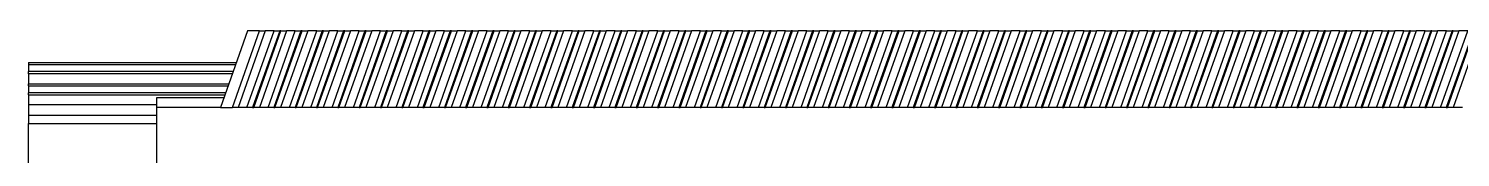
# Model space of a CAD drawing. Header units: millimetres. Extents: x 0 to 597, y 0 to 420.
# Drawn here: x 330.41 to 360.26, y 335.05 to 337.65 of the extents above; entities that cross this region are included whole.
import ezdxf

# ---------------------------------------------------------------- set-up
doc = ezdxf.new("R2010")
doc.units = ezdxf.units.MM

msp = doc.modelspace()

# ---------------------------------------------------------------- linework, layer by layer
at = {"color": 7, "linetype": 'Continuous', "lineweight": 25}
for p, q in [((334.974, 337.655), (334.407, 336.055)), ((334.655, 336.055), (335.222, 337.655)), ((335.34, 337.655), (334.773, 336.055)), ((334.957, 336.055), (335.524, 337.655)), ((335.222, 337.655), (334.974, 337.655)), ((335.642, 337.655), (335.075, 336.055)), ((335.1, 336.055), (335.666, 337.655)), ((335.784, 337.655), (335.218, 336.055)), ((335.222, 337.655), (335.34, 337.655)), ((335.524, 337.655), (335.34, 337.655)), ((335.401, 336.055), (335.968, 337.655)), ((336.086, 337.655), (335.519, 336.055)), ((335.524, 337.655), (335.642, 337.655)), ((335.544, 336.055), (336.111, 337.655)), ((335.666, 337.655), (335.642, 337.655)), ((336.229, 337.655), (335.662, 336.055)), ((335.666, 337.655), (335.784, 337.655)), ((335.968, 337.655), (335.784, 337.655)), ((335.846, 336.055), (336.413, 337.655)), ((336.53, 337.655), (335.964, 336.055)), ((335.968, 337.655), (336.086, 337.655)), ((335.989, 336.055), (336.555, 337.655)), ((336.111, 337.655), (336.086, 337.655)), ((336.673, 337.655), (336.106, 336.055)), ((336.111, 337.655), (336.229, 337.655)), ((336.413, 337.655), (336.229, 337.655)), ((336.29, 336.055), (336.857, 337.655)), ((336.975, 337.655), (336.408, 336.055)), ((336.413, 337.655), (336.53, 337.655)), ((336.433, 336.055), (337, 337.655)), ((336.555, 337.655), (336.53, 337.655)), ((337.118, 337.655), (336.551, 336.055)), ((336.555, 337.655), (336.673, 337.655)), ((336.857, 337.655), (336.673, 337.655)), ((336.735, 336.055), (337.301, 337.655)), ((337.419, 337.655), (336.853, 336.055)), ((336.857, 337.655), (336.975, 337.655)), ((336.877, 336.055), (337.444, 337.655)), ((337, 337.655), (336.975, 337.655)), ((337.562, 337.655), (336.995, 336.055)), ((337, 337.655), (337.118, 337.655)), ((337.301, 337.655), (337.118, 337.655)), ((337.179, 336.055), (337.746, 337.655)), ((337.864, 337.655), (337.297, 336.055)), ((337.301, 337.655), (337.419, 337.655)), ((337.322, 336.055), (337.889, 337.655)), ((337.444, 337.655), (337.419, 337.655)), ((338.006, 337.655), (337.44, 336.055)), ((337.444, 337.655), (337.562, 337.655)), ((337.746, 337.655), (337.562, 337.655)), ((337.624, 336.055), (338.19, 337.655)), ((338.308, 337.655), (337.741, 336.055)), ((337.746, 337.655), (337.864, 337.655)), ((337.766, 336.055), (338.333, 337.655)), ((337.889, 337.655), (337.864, 337.655)), ((338.451, 337.655), (337.884, 336.055)), ((337.889, 337.655), (338.006, 337.655)), ((338.19, 337.655), (338.006, 337.655)), ((338.068, 336.055), (338.635, 337.655)), ((338.753, 337.655), (338.186, 336.055)), ((338.19, 337.655), (338.308, 337.655)), ((338.211, 336.055), (338.777, 337.655)), ((338.333, 337.655), (338.308, 337.655)), ((338.895, 337.655), (338.329, 336.055)), ((338.333, 337.655), (338.451, 337.655)), ((338.635, 337.655), (338.451, 337.655)), ((338.513, 336.055), (339.079, 337.655)), ((339.197, 337.655), (338.63, 336.055)), ((338.635, 337.655), (338.753, 337.655)), ((338.655, 336.055), (339.222, 337.655)), ((338.777, 337.655), (338.753, 337.655)), ((339.34, 337.655), (338.773, 336.055)), ((338.777, 337.655), (338.895, 337.655)), ((339.079, 337.655), (338.895, 337.655)), ((338.957, 336.055), (339.524, 337.655)), ((339.642, 337.655), (339.075, 336.055)), ((339.079, 337.655), (339.197, 337.655)), ((339.1, 336.055), (339.666, 337.655)), ((339.222, 337.655), (339.197, 337.655)), ((339.784, 337.655), (339.218, 336.055)), ((339.222, 337.655), (339.34, 337.655)), ((339.524, 337.655), (339.34, 337.655)), ((339.401, 336.055), (339.968, 337.655)), ((340.086, 337.655), (339.519, 336.055)), ((339.524, 337.655), (339.642, 337.655)), ((339.544, 336.055), (340.111, 337.655)), ((339.666, 337.655), (339.642, 337.655)), ((340.229, 337.655), (339.662, 336.055)), ((339.666, 337.655), (339.784, 337.655)), ((339.968, 337.655), (339.784, 337.655)), ((339.846, 336.055), (340.413, 337.655)), ((340.53, 337.655), (339.964, 336.055)), ((339.968, 337.655), (340.086, 337.655)), ((339.989, 336.055), (340.555, 337.655)), ((340.111, 337.655), (340.086, 337.655)), ((340.673, 337.655), (340.106, 336.055)), ((340.111, 337.655), (340.229, 337.655)), ((340.413, 337.655), (340.229, 337.655)), ((340.29, 336.055), (340.857, 337.655)), ((340.975, 337.655), (340.408, 336.055)), ((340.413, 337.655), (340.53, 337.655)), ((340.433, 336.055), (341, 337.655)), ((340.555, 337.655), (340.53, 337.655)), ((341.118, 337.655), (340.551, 336.055)), ((340.555, 337.655), (340.673, 337.655)), ((340.857, 337.655), (340.673, 337.655)), ((340.735, 336.055), (341.301, 337.655)), ((341.419, 337.655), (340.853, 336.055)), ((340.857, 337.655), (340.975, 337.655)), ((340.877, 336.055), (341.444, 337.655)), ((341, 337.655), (340.975, 337.655)), ((341.562, 337.655), (340.995, 336.055)), ((341, 337.655), (341.118, 337.655)), ((341.301, 337.655), (341.118, 337.655)), ((341.179, 336.055), (341.746, 337.655)), ((341.864, 337.655), (341.297, 336.055)), ((341.301, 337.655), (341.419, 337.655)), ((341.322, 336.055), (341.889, 337.655)), ((341.444, 337.655), (341.419, 337.655)), ((342.006, 337.655), (341.44, 336.055)), ((341.444, 337.655), (341.562, 337.655)), ((341.746, 337.655), (341.562, 337.655)), ((341.624, 336.055), (342.19, 337.655)), ((342.308, 337.655), (341.741, 336.055)), ((341.746, 337.655), (341.864, 337.655)), ((341.766, 336.055), (342.333, 337.655)), ((341.889, 337.655), (341.864, 337.655)), ((342.451, 337.655), (341.884, 336.055)), ((341.889, 337.655), (342.006, 337.655)), ((342.19, 337.655), (342.006, 337.655)), ((342.068, 336.055), (342.635, 337.655)), ((342.753, 337.655), (342.186, 336.055)), ((342.19, 337.655), (342.308, 337.655)), ((342.211, 336.055), (342.777, 337.655)), ((342.333, 337.655), (342.308, 337.655)), ((342.895, 337.655), (342.329, 336.055)), ((342.333, 337.655), (342.451, 337.655)), ((342.635, 337.655), (342.451, 337.655)), ((342.512, 336.055), (343.079, 337.655)), ((343.197, 337.655), (342.63, 336.055)), ((342.635, 337.655), (342.753, 337.655)), ((342.655, 336.055), (343.222, 337.655)), ((342.777, 337.655), (342.753, 337.655)), ((343.34, 337.655), (342.773, 336.055)), ((342.777, 337.655), (342.895, 337.655)), ((343.079, 337.655), (342.895, 337.655)), ((342.957, 336.055), (343.524, 337.655)), ((343.642, 337.655), (343.075, 336.055)), ((343.079, 337.655), (343.197, 337.655)), ((343.1, 336.055), (343.666, 337.655)), ((343.222, 337.655), (343.197, 337.655)), ((343.784, 337.655), (343.218, 336.055)), ((343.222, 337.655), (343.34, 337.655)), ((343.524, 337.655), (343.34, 337.655)), ((343.401, 336.055), (343.968, 337.655)), ((344.086, 337.655), (343.519, 336.055)), ((343.524, 337.655), (343.642, 337.655)), ((343.544, 336.055), (344.111, 337.655)), ((343.666, 337.655), (343.642, 337.655)), ((344.229, 337.655), (343.662, 336.055)), ((343.666, 337.655), (343.784, 337.655)), ((343.968, 337.655), (343.784, 337.655)), ((343.846, 336.055), (344.413, 337.655)), ((344.53, 337.655), (343.964, 336.055)), ((343.968, 337.655), (344.086, 337.655)), ((343.989, 336.055), (344.555, 337.655)), ((344.111, 337.655), (344.086, 337.655)), ((344.673, 337.655), (344.106, 336.055)), ((344.111, 337.655), (344.229, 337.655)), ((344.413, 337.655), (344.229, 337.655)), ((344.29, 336.055), (344.857, 337.655)), ((344.975, 337.655), (344.408, 336.055)), ((344.413, 337.655), (344.53, 337.655)), ((344.433, 336.055), (345, 337.655)), ((344.555, 337.655), (344.53, 337.655)), ((345.118, 337.655), (344.551, 336.055)), ((344.555, 337.655), (344.673, 337.655)), ((344.857, 337.655), (344.673, 337.655)), ((344.735, 336.055), (345.301, 337.655)), ((345.419, 337.655), (344.853, 336.055)), ((344.857, 337.655), (344.975, 337.655)), ((344.877, 336.055), (345.444, 337.655)), ((345, 337.655), (344.975, 337.655)), ((345.562, 337.655), (344.995, 336.055)), ((345, 337.655), (345.118, 337.655)), ((345.301, 337.655), (345.118, 337.655)), ((345.179, 336.055), (345.746, 337.655)), ((345.864, 337.655), (345.297, 336.055)), ((345.301, 337.655), (345.419, 337.655)), ((345.322, 336.055), (345.889, 337.655)), ((345.444, 337.655), (345.419, 337.655)), ((346.006, 337.655), (345.44, 336.055)), ((345.444, 337.655), (345.562, 337.655)), ((345.746, 337.655), (345.562, 337.655)), ((345.624, 336.055), (346.19, 337.655)), ((346.308, 337.655), (345.741, 336.055)), ((345.746, 337.655), (345.864, 337.655)), ((345.766, 336.055), (346.333, 337.655)), ((345.889, 337.655), (345.864, 337.655)), ((346.451, 337.655), (345.884, 336.055)), ((345.889, 337.655), (346.006, 337.655)), ((346.19, 337.655), (346.006, 337.655)), ((346.068, 336.055), (346.635, 337.655)), ((346.753, 337.655), (346.186, 336.055)), ((346.19, 337.655), (346.308, 337.655)), ((346.211, 336.055), (346.777, 337.655)), ((346.333, 337.655), (346.308, 337.655)), ((346.895, 337.655), (346.329, 336.055)), ((346.333, 337.655), (346.451, 337.655)), ((346.635, 337.655), (346.451, 337.655)), ((346.512, 336.055), (347.079, 337.655)), ((347.197, 337.655), (346.63, 336.055)), ((346.635, 337.655), (346.753, 337.655)), ((346.655, 336.055), (347.222, 337.655)), ((346.777, 337.655), (346.753, 337.655)), ((347.34, 337.655), (346.773, 336.055)), ((346.777, 337.655), (346.895, 337.655)), ((347.079, 337.655), (346.895, 337.655)), ((346.957, 336.055), (347.524, 337.655)), ((347.641, 337.655), (347.075, 336.055)), ((347.079, 337.655), (347.197, 337.655)), ((347.1, 336.055), (347.666, 337.655)), ((347.222, 337.655), (347.197, 337.655)), ((347.784, 337.655), (347.218, 336.055)), ((347.222, 337.655), (347.34, 337.655)), ((347.524, 337.655), (347.34, 337.655)), ((347.401, 336.055), (347.968, 337.655)), ((348.086, 337.655), (347.519, 336.055)), ((347.524, 337.655), (347.641, 337.655)), ((347.544, 336.055), (348.111, 337.655)), ((347.666, 337.655), (347.641, 337.655)), ((348.229, 337.655), (347.662, 336.055)), ((347.666, 337.655), (347.784, 337.655)), ((347.968, 337.655), (347.784, 337.655)), ((347.846, 336.055), (348.413, 337.655)), ((348.53, 337.655), (347.964, 336.055)), ((347.968, 337.655), (348.086, 337.655)), ((347.989, 336.055), (348.555, 337.655)), ((348.111, 337.655), (348.086, 337.655)), ((348.673, 337.655), (348.106, 336.055)), ((348.111, 337.655), (348.229, 337.655)), ((348.413, 337.655), (348.229, 337.655)), ((348.29, 336.055), (348.857, 337.655)), ((348.975, 337.655), (348.408, 336.055)), ((348.413, 337.655), (348.53, 337.655)), ((348.433, 336.055), (349, 337.655)), ((348.555, 337.655), (348.53, 337.655)), ((349.118, 337.655), (348.551, 336.055)), ((348.555, 337.655), (348.673, 337.655)), ((348.857, 337.655), (348.673, 337.655)), ((348.735, 336.055), (349.301, 337.655)), ((349.419, 337.655), (348.853, 336.055)), ((348.857, 337.655), (348.975, 337.655)), ((348.877, 336.055), (349.444, 337.655)), ((349, 337.655), (348.975, 337.655)), ((349.562, 337.655), (348.995, 336.055)), ((349, 337.655), (349.118, 337.655)), ((349.301, 337.655), (349.118, 337.655)), ((349.179, 336.055), (349.746, 337.655)), ((349.864, 337.655), (349.297, 336.055)), ((349.301, 337.655), (349.419, 337.655)), ((349.322, 336.055), (349.889, 337.655)), ((349.444, 337.655), (349.419, 337.655)), ((350.006, 337.655), (349.44, 336.055)), ((349.444, 337.655), (349.562, 337.655)), ((349.746, 337.655), (349.562, 337.655)), ((349.624, 336.055), (350.19, 337.655)), ((350.308, 337.655), (349.741, 336.055)), ((349.746, 337.655), (349.864, 337.655)), ((349.766, 336.055), (350.333, 337.655)), ((349.889, 337.655), (349.864, 337.655)), ((350.451, 337.655), (349.884, 336.055)), ((349.889, 337.655), (350.006, 337.655)), ((350.19, 337.655), (350.006, 337.655)), ((350.068, 336.055), (350.635, 337.655)), ((350.753, 337.655), (350.186, 336.055)), ((350.19, 337.655), (350.308, 337.655)), ((350.211, 336.055), (350.777, 337.655)), ((350.333, 337.655), (350.308, 337.655)), ((350.895, 337.655), (350.329, 336.055)), ((350.333, 337.655), (350.451, 337.655)), ((350.635, 337.655), (350.451, 337.655)), ((350.512, 336.055), (351.079, 337.655)), ((351.197, 337.655), (350.63, 336.055)), ((350.635, 337.655), (350.753, 337.655)), ((350.655, 336.055), (351.222, 337.655)), ((350.777, 337.655), (350.753, 337.655)), ((351.34, 337.655), (350.773, 336.055)), ((350.777, 337.655), (350.895, 337.655)), ((351.079, 337.655), (350.895, 337.655)), ((350.957, 336.055), (351.524, 337.655)), ((351.641, 337.655), (351.075, 336.055)), ((351.079, 337.655), (351.197, 337.655)), ((351.1, 336.055), (351.666, 337.655)), ((351.222, 337.655), (351.197, 337.655)), ((351.784, 337.655), (351.217, 336.055)), ((351.222, 337.655), (351.34, 337.655)), ((351.524, 337.655), (351.34, 337.655)), ((351.401, 336.055), (351.968, 337.655)), ((352.086, 337.655), (351.519, 336.055)), ((351.524, 337.655), (351.641, 337.655)), ((351.544, 336.055), (352.111, 337.655)), ((351.666, 337.655), (351.641, 337.655)), ((352.229, 337.655), (351.662, 336.055)), ((351.666, 337.655), (351.784, 337.655)), ((351.968, 337.655), (351.784, 337.655)), ((351.846, 336.055), (352.413, 337.655)), ((352.53, 337.655), (351.964, 336.055)), ((351.968, 337.655), (352.086, 337.655)), ((351.989, 336.055), (352.555, 337.655)), ((352.111, 337.655), (352.086, 337.655)), ((352.673, 337.655), (352.106, 336.055)), ((352.111, 337.655), (352.229, 337.655)), ((352.413, 337.655), (352.229, 337.655)), ((352.29, 336.055), (352.857, 337.655)), ((352.975, 337.655), (352.408, 336.055)), ((352.413, 337.655), (352.53, 337.655)), ((352.433, 336.055), (353, 337.655)), ((352.555, 337.655), (352.53, 337.655)), ((353.118, 337.655), (352.551, 336.055)), ((352.555, 337.655), (352.673, 337.655)), ((352.857, 337.655), (352.673, 337.655)), ((352.735, 336.055), (353.301, 337.655)), ((353.419, 337.655), (352.853, 336.055)), ((352.857, 337.655), (352.975, 337.655)), ((352.877, 336.055), (353.444, 337.655)), ((353, 337.655), (352.975, 337.655)), ((353.562, 337.655), (352.995, 336.055)), ((353, 337.655), (353.118, 337.655)), ((353.301, 337.655), (353.118, 337.655)), ((353.179, 336.055), (353.746, 337.655)), ((353.864, 337.655), (353.297, 336.055)), ((353.301, 337.655), (353.419, 337.655)), ((353.322, 336.055), (353.889, 337.655)), ((353.444, 337.655), (353.419, 337.655)), ((354.006, 337.655), (353.44, 336.055)), ((353.444, 337.655), (353.562, 337.655)), ((353.746, 337.655), (353.562, 337.655)), ((353.624, 336.055), (354.19, 337.655)), ((354.308, 337.655), (353.741, 336.055)), ((353.746, 337.655), (353.864, 337.655)), ((353.766, 336.055), (354.333, 337.655)), ((353.889, 337.655), (353.864, 337.655)), ((354.451, 337.655), (353.884, 336.055)), ((353.889, 337.655), (354.006, 337.655)), ((354.19, 337.655), (354.006, 337.655)), ((354.068, 336.055), (354.635, 337.655)), ((354.753, 337.655), (354.186, 336.055)), ((354.19, 337.655), (354.308, 337.655)), ((354.211, 336.055), (354.777, 337.655)), ((354.333, 337.655), (354.308, 337.655)), ((354.895, 337.655), (354.329, 336.055)), ((354.333, 337.655), (354.451, 337.655)), ((354.635, 337.655), (354.451, 337.655)), ((354.512, 336.055), (355.079, 337.655)), ((355.197, 337.655), (354.63, 336.055)), ((354.635, 337.655), (354.753, 337.655)), ((354.655, 336.055), (355.222, 337.655)), ((354.777, 337.655), (354.753, 337.655)), ((355.34, 337.655), (354.773, 336.055)), ((354.777, 337.655), (354.895, 337.655)), ((355.079, 337.655), (354.895, 337.655)), ((354.957, 336.055), (355.524, 337.655)), ((355.641, 337.655), (355.075, 336.055)), ((355.079, 337.655), (355.197, 337.655)), ((355.1, 336.055), (355.666, 337.655)), ((355.222, 337.655), (355.197, 337.655)), ((355.784, 337.655), (355.217, 336.055)), ((355.222, 337.655), (355.34, 337.655)), ((355.524, 337.655), (355.34, 337.655)), ((355.401, 336.055), (355.968, 337.655)), ((356.086, 337.655), (355.519, 336.055)), ((355.524, 337.655), (355.641, 337.655)), ((355.544, 336.055), (356.111, 337.655)), ((355.666, 337.655), (355.641, 337.655)), ((356.229, 337.655), (355.662, 336.055)), ((355.666, 337.655), (355.784, 337.655)), ((355.968, 337.655), (355.784, 337.655)), ((355.846, 336.055), (356.413, 337.655)), ((356.53, 337.655), (355.964, 336.055)), ((355.968, 337.655), (356.086, 337.655)), ((355.989, 336.055), (356.555, 337.655)), ((356.111, 337.655), (356.086, 337.655)), ((356.673, 337.655), (356.106, 336.055)), ((356.111, 337.655), (356.229, 337.655)), ((356.413, 337.655), (356.229, 337.655)), ((356.29, 336.055), (356.857, 337.655)), ((356.975, 337.655), (356.408, 336.055)), ((356.413, 337.655), (356.53, 337.655)), ((356.433, 336.055), (357, 337.655)), ((356.555, 337.655), (356.53, 337.655)), ((357.118, 337.655), (356.551, 336.055)), ((356.555, 337.655), (356.673, 337.655)), ((356.857, 337.655), (356.673, 337.655)), ((356.735, 336.055), (357.301, 337.655)), ((357.419, 337.655), (356.853, 336.055)), ((356.857, 337.655), (356.975, 337.655)), ((356.877, 336.055), (357.444, 337.655)), ((357, 337.655), (356.975, 337.655)), ((357.562, 337.655), (356.995, 336.055)), ((357, 337.655), (357.118, 337.655)), ((357.301, 337.655), (357.118, 337.655)), ((357.179, 336.055), (357.746, 337.655)), ((357.864, 337.655), (357.297, 336.055)), ((357.301, 337.655), (357.419, 337.655)), ((357.322, 336.055), (357.889, 337.655)), ((357.444, 337.655), (357.419, 337.655)), ((358.006, 337.655), (357.44, 336.055)), ((357.444, 337.655), (357.562, 337.655)), ((357.746, 337.655), (357.562, 337.655)), ((357.624, 336.055), (358.19, 337.655)), ((358.308, 337.655), (357.741, 336.055)), ((357.746, 337.655), (357.864, 337.655)), ((357.766, 336.055), (358.333, 337.655)), ((357.889, 337.655), (357.864, 337.655)), ((358.451, 337.655), (357.884, 336.055)), ((357.889, 337.655), (358.006, 337.655)), ((358.19, 337.655), (358.006, 337.655)), ((358.068, 336.055), (358.635, 337.655)), ((358.753, 337.655), (358.186, 336.055)), ((358.19, 337.655), (358.308, 337.655)), ((358.211, 336.055), (358.777, 337.655)), ((358.333, 337.655), (358.308, 337.655)), ((358.895, 337.655), (358.329, 336.055)), ((358.333, 337.655), (358.451, 337.655)), ((358.635, 337.655), (358.451, 337.655)), ((358.512, 336.055), (359.079, 337.655)), ((359.197, 337.655), (358.63, 336.055)), ((358.635, 337.655), (358.753, 337.655)), ((358.655, 336.055), (359.222, 337.655)), ((358.777, 337.655), (358.753, 337.655)), ((359.34, 337.655), (358.773, 336.055)), ((358.777, 337.655), (358.895, 337.655)), ((359.079, 337.655), (358.895, 337.655)), ((358.957, 336.055), (359.524, 337.655)), ((359.641, 337.655), (359.075, 336.055)), ((359.079, 337.655), (359.197, 337.655)), ((359.1, 336.055), (359.666, 337.655)), ((359.222, 337.655), (359.197, 337.655)), ((359.784, 337.655), (359.217, 336.055)), ((359.222, 337.655), (359.34, 337.655)), ((359.524, 337.655), (359.34, 337.655)), ((359.401, 336.055), (359.968, 337.655)), ((360.086, 337.655), (359.519, 336.055)), ((359.524, 337.655), (359.641, 337.655)), ((359.544, 336.055), (360.111, 337.655)), ((359.666, 337.655), (359.641, 337.655)), ((360.229, 337.655), (359.662, 336.055)), ((359.666, 337.655), (359.784, 337.655)), ((359.968, 337.655), (359.784, 337.655)), ((359.846, 336.055), (360.413, 337.655)), ((360.53, 337.655), (359.964, 336.055)), ((359.968, 337.655), (360.086, 337.655)), ((359.989, 336.055), (360.555, 337.655)), ((360.111, 337.655), (360.086, 337.655)), ((360.673, 337.655), (360.106, 336.055)), ((360.111, 337.655), (360.229, 337.655)), ((360.413, 337.655), (360.229, 337.655)), ((330.407, 336.988), (334.738, 336.988)), ((330.407, 336.988), (330.407, 336.945)), ((334.723, 336.945), (330.407, 336.945)), ((330.407, 336.945), (330.407, 336.801)), ((330.407, 336.758), (330.407, 336.801)), ((334.672, 336.801), (330.407, 336.801)), ((334.657, 336.758), (330.407, 336.758)), ((330.407, 336.758), (330.407, 336.548)), ((330.407, 336.548), (334.582, 336.548)), ((330.407, 336.505), (330.407, 336.548)), ((330.407, 336.505), (334.567, 336.505)), ((330.407, 336.505), (330.407, 336.361)), ((334.516, 336.361), (330.407, 336.361)), ((330.407, 336.318), (330.407, 336.361)), ((330.407, 336.318), (334.501, 336.318)), ((330.407, 336.318), (330.407, 336.118)), ((334.478, 336.255), (333.074, 336.255)), ((333.074, 336.255), (333.074, 336.055)), ((330.407, 336.118), (330.407, 335.888)), ((330.407, 336.118), (333.074, 336.118)), ((333.074, 335.888), (330.407, 335.888)), ((330.407, 335.888), (330.407, 335.721)), ((334.407, 336.055), (333.074, 336.055)), ((333.074, 336.055), (333.074, 334.388)), ((334.407, 336.055), (334.655, 336.055)), ((334.76, 336.055), (334.655, 336.055)), ((334.97, 336.055), (334.76, 336.055)), ((335.075, 336.055), (334.97, 336.055)), ((335.075, 336.055), (335.1, 336.055)), ((335.204, 336.055), (335.1, 336.055)), ((335.414, 336.055), (335.204, 336.055)), ((335.519, 336.055), (335.414, 336.055)), ((335.519, 336.055), (335.544, 336.055)), ((335.649, 336.055), (335.544, 336.055)), ((335.859, 336.055), (335.649, 336.055)), ((335.964, 336.055), (335.859, 336.055)), ((335.964, 336.055), (335.989, 336.055)), ((336.093, 336.055), (335.989, 336.055)), ((336.303, 336.055), (336.093, 336.055)), ((336.408, 336.055), (336.303, 336.055)), ((336.408, 336.055), (336.433, 336.055)), ((336.538, 336.055), (336.433, 336.055)), ((336.748, 336.055), (336.538, 336.055)), ((336.853, 336.055), (336.748, 336.055)), ((336.853, 336.055), (336.877, 336.055)), ((336.982, 336.055), (336.877, 336.055)), ((337.192, 336.055), (336.982, 336.055)), ((337.297, 336.055), (337.192, 336.055)), ((337.297, 336.055), (337.322, 336.055)), ((337.427, 336.055), (337.322, 336.055)), ((337.637, 336.055), (337.427, 336.055)), ((337.741, 336.055), (337.637, 336.055)), ((337.741, 336.055), (337.766, 336.055)), ((337.871, 336.055), (337.766, 336.055)), ((338.081, 336.055), (337.871, 336.055)), ((338.186, 336.055), (338.081, 336.055)), ((338.186, 336.055), (338.211, 336.055)), ((338.316, 336.055), (338.211, 336.055)), ((338.526, 336.055), (338.316, 336.055)), ((338.63, 336.055), (338.526, 336.055)), ((338.63, 336.055), (338.655, 336.055)), ((338.76, 336.055), (338.655, 336.055)), ((338.97, 336.055), (338.76, 336.055)), ((339.075, 336.055), (338.97, 336.055)), ((339.075, 336.055), (339.1, 336.055)), ((339.204, 336.055), (339.1, 336.055)), ((339.414, 336.055), (339.204, 336.055)), ((339.519, 336.055), (339.414, 336.055)), ((339.519, 336.055), (339.544, 336.055)), ((339.649, 336.055), (339.544, 336.055)), ((339.859, 336.055), (339.649, 336.055)), ((339.964, 336.055), (339.859, 336.055)), ((339.964, 336.055), (339.989, 336.055)), ((340.093, 336.055), (339.989, 336.055)), ((340.303, 336.055), (340.093, 336.055)), ((340.408, 336.055), (340.303, 336.055)), ((340.408, 336.055), (340.433, 336.055)), ((340.538, 336.055), (340.433, 336.055)), ((340.748, 336.055), (340.538, 336.055)), ((340.853, 336.055), (340.748, 336.055)), ((340.853, 336.055), (340.877, 336.055)), ((340.982, 336.055), (340.877, 336.055)), ((341.192, 336.055), (340.982, 336.055)), ((341.297, 336.055), (341.192, 336.055)), ((341.297, 336.055), (341.322, 336.055)), ((341.427, 336.055), (341.322, 336.055)), ((341.637, 336.055), (341.427, 336.055)), ((341.741, 336.055), (341.637, 336.055)), ((341.741, 336.055), (341.766, 336.055)), ((341.871, 336.055), (341.766, 336.055)), ((342.081, 336.055), (341.871, 336.055)), ((342.186, 336.055), (342.081, 336.055)), ((342.186, 336.055), (342.211, 336.055)), ((342.316, 336.055), (342.211, 336.055)), ((342.526, 336.055), (342.316, 336.055)), ((342.63, 336.055), (342.526, 336.055)), ((342.63, 336.055), (342.655, 336.055)), ((342.76, 336.055), (342.655, 336.055)), ((342.97, 336.055), (342.76, 336.055)), ((343.075, 336.055), (342.97, 336.055)), ((343.075, 336.055), (343.1, 336.055)), ((343.204, 336.055), (343.1, 336.055)), ((343.414, 336.055), (343.204, 336.055)), ((343.519, 336.055), (343.414, 336.055)), ((343.519, 336.055), (343.544, 336.055)), ((343.649, 336.055), (343.544, 336.055)), ((343.859, 336.055), (343.649, 336.055)), ((343.964, 336.055), (343.859, 336.055)), ((343.964, 336.055), (343.989, 336.055)), ((344.093, 336.055), (343.989, 336.055)), ((344.303, 336.055), (344.093, 336.055)), ((344.408, 336.055), (344.303, 336.055)), ((344.408, 336.055), (344.433, 336.055)), ((344.538, 336.055), (344.433, 336.055)), ((344.748, 336.055), (344.538, 336.055)), ((344.853, 336.055), (344.748, 336.055)), ((344.853, 336.055), (344.877, 336.055)), ((344.982, 336.055), (344.877, 336.055)), ((345.192, 336.055), (344.982, 336.055)), ((345.297, 336.055), (345.192, 336.055)), ((345.297, 336.055), (345.322, 336.055)), ((345.427, 336.055), (345.322, 336.055)), ((345.637, 336.055), (345.427, 336.055)), ((345.741, 336.055), (345.637, 336.055)), ((345.741, 336.055), (345.766, 336.055)), ((345.871, 336.055), (345.766, 336.055)), ((346.081, 336.055), (345.871, 336.055)), ((346.186, 336.055), (346.081, 336.055)), ((346.186, 336.055), (346.211, 336.055)), ((346.316, 336.055), (346.211, 336.055)), ((346.526, 336.055), (346.316, 336.055)), ((346.63, 336.055), (346.526, 336.055)), ((346.63, 336.055), (346.655, 336.055)), ((346.76, 336.055), (346.655, 336.055)), ((346.97, 336.055), (346.76, 336.055)), ((347.075, 336.055), (346.97, 336.055)), ((347.075, 336.055), (347.1, 336.055)), ((347.204, 336.055), (347.1, 336.055)), ((347.414, 336.055), (347.204, 336.055)), ((347.519, 336.055), (347.414, 336.055)), ((347.519, 336.055), (347.544, 336.055)), ((347.649, 336.055), (347.544, 336.055)), ((347.859, 336.055), (347.649, 336.055)), ((347.964, 336.055), (347.859, 336.055)), ((347.964, 336.055), (347.989, 336.055)), ((348.093, 336.055), (347.989, 336.055)), ((348.303, 336.055), (348.093, 336.055)), ((348.408, 336.055), (348.303, 336.055)), ((348.408, 336.055), (348.433, 336.055)), ((348.538, 336.055), (348.433, 336.055)), ((348.748, 336.055), (348.538, 336.055)), ((348.853, 336.055), (348.748, 336.055)), ((348.853, 336.055), (348.877, 336.055)), ((348.982, 336.055), (348.877, 336.055)), ((349.192, 336.055), (348.982, 336.055)), ((349.297, 336.055), (349.192, 336.055)), ((349.297, 336.055), (349.322, 336.055)), ((349.427, 336.055), (349.322, 336.055)), ((349.637, 336.055), (349.427, 336.055)), ((349.741, 336.055), (349.637, 336.055)), ((349.741, 336.055), (349.766, 336.055)), ((349.871, 336.055), (349.766, 336.055)), ((350.081, 336.055), (349.871, 336.055)), ((350.186, 336.055), (350.081, 336.055)), ((350.186, 336.055), (350.211, 336.055)), ((350.316, 336.055), (350.211, 336.055)), ((350.526, 336.055), (350.316, 336.055)), ((350.63, 336.055), (350.526, 336.055)), ((350.63, 336.055), (350.655, 336.055)), ((350.76, 336.055), (350.655, 336.055)), ((350.97, 336.055), (350.76, 336.055)), ((351.075, 336.055), (350.97, 336.055)), ((351.075, 336.055), (351.1, 336.055)), ((351.204, 336.055), (351.1, 336.055)), ((351.414, 336.055), (351.204, 336.055)), ((351.519, 336.055), (351.414, 336.055)), ((351.519, 336.055), (351.544, 336.055)), ((351.649, 336.055), (351.544, 336.055)), ((351.859, 336.055), (351.649, 336.055)), ((351.964, 336.055), (351.859, 336.055)), ((351.964, 336.055), (351.989, 336.055)), ((352.093, 336.055), (351.989, 336.055)), ((352.303, 336.055), (352.093, 336.055)), ((352.408, 336.055), (352.303, 336.055)), ((352.408, 336.055), (352.433, 336.055)), ((352.538, 336.055), (352.433, 336.055)), ((352.748, 336.055), (352.538, 336.055)), ((352.853, 336.055), (352.748, 336.055)), ((352.853, 336.055), (352.877, 336.055)), ((352.982, 336.055), (352.877, 336.055)), ((353.192, 336.055), (352.982, 336.055)), ((353.297, 336.055), (353.192, 336.055)), ((353.297, 336.055), (353.322, 336.055)), ((353.427, 336.055), (353.322, 336.055)), ((353.637, 336.055), (353.427, 336.055)), ((353.741, 336.055), (353.637, 336.055)), ((353.741, 336.055), (353.766, 336.055)), ((353.871, 336.055), (353.766, 336.055)), ((354.081, 336.055), (353.871, 336.055)), ((354.186, 336.055), (354.081, 336.055)), ((354.186, 336.055), (354.211, 336.055)), ((354.316, 336.055), (354.211, 336.055)), ((354.526, 336.055), (354.316, 336.055)), ((354.63, 336.055), (354.526, 336.055)), ((354.63, 336.055), (354.655, 336.055)), ((354.76, 336.055), (354.655, 336.055)), ((354.97, 336.055), (354.76, 336.055)), ((355.075, 336.055), (354.97, 336.055)), ((355.075, 336.055), (355.1, 336.055)), ((355.204, 336.055), (355.1, 336.055)), ((355.414, 336.055), (355.204, 336.055)), ((355.519, 336.055), (355.414, 336.055)), ((355.519, 336.055), (355.544, 336.055)), ((355.649, 336.055), (355.544, 336.055)), ((355.859, 336.055), (355.649, 336.055)), ((355.964, 336.055), (355.859, 336.055)), ((355.964, 336.055), (355.989, 336.055)), ((356.093, 336.055), (355.989, 336.055)), ((356.303, 336.055), (356.093, 336.055)), ((356.408, 336.055), (356.303, 336.055)), ((356.408, 336.055), (356.433, 336.055)), ((356.538, 336.055), (356.433, 336.055)), ((356.748, 336.055), (356.538, 336.055)), ((356.853, 336.055), (356.748, 336.055)), ((356.853, 336.055), (356.877, 336.055)), ((356.982, 336.055), (356.877, 336.055)), ((357.192, 336.055), (356.982, 336.055)), ((357.297, 336.055), (357.192, 336.055)), ((357.297, 336.055), (357.322, 336.055)), ((357.427, 336.055), (357.322, 336.055)), ((357.637, 336.055), (357.427, 336.055)), ((357.741, 336.055), (357.637, 336.055)), ((357.741, 336.055), (357.766, 336.055)), ((357.871, 336.055), (357.766, 336.055)), ((358.081, 336.055), (357.871, 336.055)), ((358.186, 336.055), (358.081, 336.055)), ((358.186, 336.055), (358.211, 336.055)), ((358.316, 336.055), (358.211, 336.055)), ((358.526, 336.055), (358.316, 336.055)), ((358.63, 336.055), (358.526, 336.055)), ((358.63, 336.055), (358.655, 336.055)), ((358.76, 336.055), (358.655, 336.055)), ((358.97, 336.055), (358.76, 336.055)), ((359.075, 336.055), (358.97, 336.055)), ((359.075, 336.055), (359.1, 336.055)), ((359.204, 336.055), (359.1, 336.055)), ((359.414, 336.055), (359.204, 336.055)), ((359.519, 336.055), (359.414, 336.055)), ((359.519, 336.055), (359.544, 336.055)), ((359.649, 336.055), (359.544, 336.055)), ((359.859, 336.055), (359.649, 336.055)), ((359.964, 336.055), (359.859, 336.055)), ((359.964, 336.055), (359.989, 336.055)), ((360.093, 336.055), (359.989, 336.055)), ((360.303, 336.055), (360.093, 336.055)), ((330.407, 335.721), (333.074, 335.721)), ((330.407, 334.388), (330.407, 335.721))]:
    msp.add_line(p, q, dxfattribs=at)

doc.saveas('drawing.dxf')
